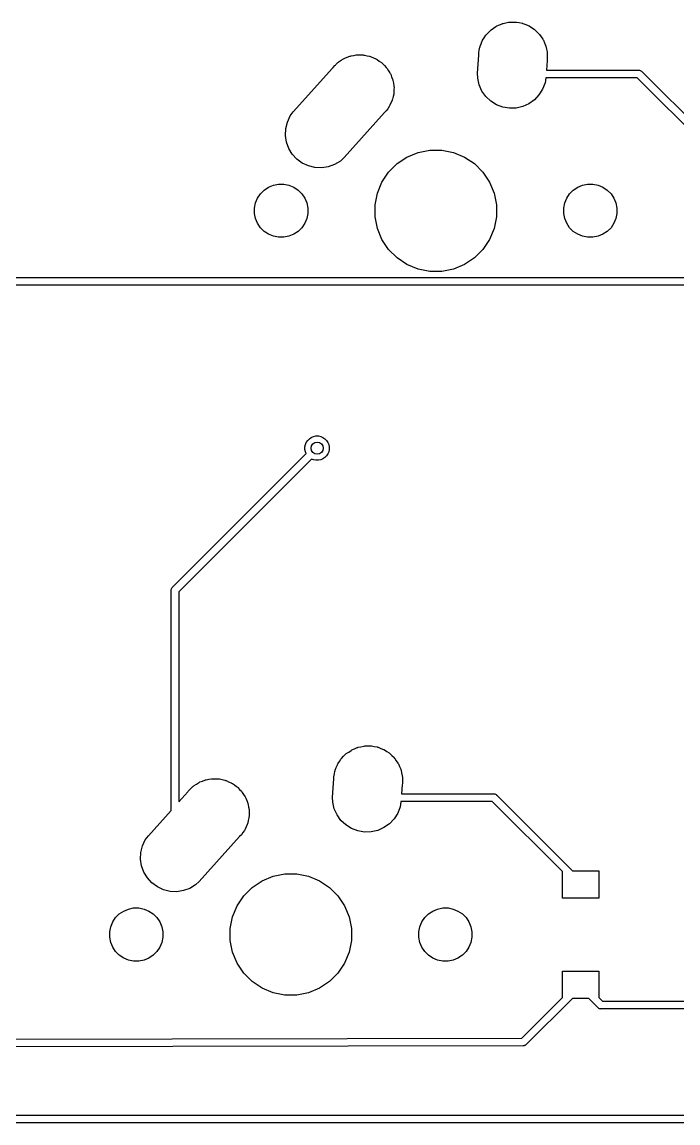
# Model space of a CAD drawing. Extents: x -26.1 to -7.5, y -7.6 to -2.3.
# Drawn here: x -20.003 to -19.154, y -3.714 to -2.288 of the extents above; entities that cross this region are included whole.
import ezdxf

# ---------------------------------------------------------------- set-up
doc = ezdxf.new("R2010")
doc.units = 0
doc.header["$MEASUREMENT"] = 0
doc.layers.add('BLACK', color=7, linetype='CONTINUOUS')

msp = doc.modelspace()

# ---------------------------------------------------------------- linework, layer by layer
at = {"layer": 'BLACK', "linetype": 'CONTINUOUS'}
for p, q in [((-19.3926, -2.29603), (-19.3896, -2.29388)), ((-19.3896, -2.29388), (-19.389, -2.29361)), ((-19.389, -2.29361), (-19.3885, -2.29325)), ((-19.3885, -2.29325), (-19.385, -2.29183)), ((-19.385, -2.29183), (-19.3817, -2.29031)), ((-19.3817, -2.29031), (-19.381, -2.29016)), ((-19.381, -2.29016), (-19.3804, -2.28991)), ((-19.3804, -2.28991), (-19.3768, -2.28919)), ((-19.3768, -2.28919), (-19.3732, -2.28836)), ((-19.3732, -2.28836), (-19.3725, -2.28834)), ((-19.3725, -2.28834), (-19.3719, -2.28821)), ((-19.3719, -2.28821), (-19.3681, -2.28821)), ((-19.3681, -2.28821), (-19.3644, -2.2881)), ((-19.3644, -2.2881), (-19.3638, -2.28821)), ((-19.3638, -2.28821), (-19.3631, -2.28821)), ((-19.3631, -2.28821), (-19.3595, -2.28893)), ((-19.3595, -2.28893), (-19.3558, -2.28955)), ((-19.3558, -2.28955), (-19.3552, -2.28978)), ((-19.3552, -2.28978), (-19.3546, -2.28991)), ((-19.3546, -2.28991), (-19.3511, -2.29133)), ((-19.3511, -2.29133), (-19.3477, -2.29265)), ((-19.3477, -2.29265), (-19.3471, -2.293)), ((-19.3471, -2.293), (-19.3465, -2.29325)), ((-19.3465, -2.29325), (-19.3434, -2.29531)), ((-19.3434, -2.29531), (-19.3403, -2.29728)), ((-19.4068, -2.31152), (-19.4047, -2.30843)), ((-19.4047, -2.30843), (-19.4027, -2.30529)), ((-19.4027, -2.30529), (-19.4023, -2.30481)), ((-19.4023, -2.30481), (-19.4019, -2.30427)), ((-19.4019, -2.30427), (-19.3993, -2.30164)), ((-19.3993, -2.30164), (-19.3967, -2.29894)), ((-19.3967, -2.29894), (-19.3962, -2.29856)), ((-19.3962, -2.29856), (-19.3957, -2.2981)), ((-19.3957, -2.2981), (-19.3926, -2.29603)), ((-19.3403, -2.29728), (-19.3398, -2.29773)), ((-19.3398, -2.29773), (-19.3393, -2.2981)), ((-19.3393, -2.2981), (-19.3366, -2.30072)), ((-19.3366, -2.30072), (-19.3339, -2.30327)), ((-19.3339, -2.30327), (-19.3336, -2.3038)), ((-19.3336, -2.3038), (-19.3331, -2.30427)), ((-19.3331, -2.30427), (-19.331, -2.30735)), ((-19.331, -2.30735), (-19.3289, -2.31038)), ((-19.4111, -2.32449), (-19.4104, -2.32083)), ((-19.4104, -2.32083), (-19.4102, -2.32022)), ((-19.4102, -2.32022), (-19.4101, -2.31958)), ((-19.4101, -2.31958), (-19.4087, -2.31615)), ((-19.4087, -2.31615), (-19.4073, -2.31268)), ((-19.4073, -2.31268), (-19.407, -2.31213)), ((-19.407, -2.31213), (-19.4068, -2.31152)), ((-19.3289, -2.31038), (-19.3286, -2.31098)), ((-19.3286, -2.31098), (-19.3282, -2.31152)), ((-19.3282, -2.31152), (-19.3268, -2.31495)), ((-19.3268, -2.31495), (-19.3253, -2.31834)), ((-19.3253, -2.31834), (-19.3252, -2.31898)), ((-19.3252, -2.31898), (-19.3249, -2.31958)), ((-19.3249, -2.31958), (-19.3242, -2.32322)), ((-19.3242, -2.32322), (-19.3234, -2.32684)), ((-19.5926, -2.33941), (-19.5897, -2.33765)), ((-19.5897, -2.33765), (-19.5869, -2.33577)), ((-19.5869, -2.33577), (-19.586, -2.33539)), ((-19.586, -2.33539), (-19.5852, -2.33488)), ((-19.5852, -2.33488), (-19.582, -2.33373)), ((-19.582, -2.33373), (-19.5788, -2.33243)), ((-19.5788, -2.33243), (-19.5779, -2.33224)), ((-19.5779, -2.33224), (-19.577, -2.3319)), ((-19.577, -2.3319), (-19.5736, -2.33139)), ((-19.5736, -2.33139), (-19.5703, -2.33073)), ((-19.5703, -2.33073), (-19.5693, -2.33073)), ((-19.5693, -2.33073), (-19.5683, -2.33058)), ((-19.5683, -2.33058), (-19.5649, -2.33073)), ((-19.5649, -2.33073), (-19.5616, -2.33073)), ((-19.5616, -2.33073), (-19.5606, -2.33092)), ((-19.5606, -2.33092), (-19.5596, -2.33096)), ((-19.5596, -2.33096), (-19.5563, -2.33177)), ((-19.5563, -2.33177), (-19.553, -2.33243)), ((-19.553, -2.33243), (-19.5521, -2.33281)), ((-19.5521, -2.33281), (-19.5511, -2.33304)), ((-19.5511, -2.33304), (-19.5481, -2.33447)), ((-19.5481, -2.33447), (-19.5449, -2.33577)), ((-19.5449, -2.33577), (-19.5441, -2.33632)), ((-19.5441, -2.33632), (-19.5432, -2.33673)), ((-19.5432, -2.33673), (-19.5405, -2.33874)), ((-19.4134, -2.35446), (-19.4118, -2.33098)), ((-19.4118, -2.32814), (-19.4111, -2.32449)), ((-19.4118, -2.33098), (-19.4118, -2.32814)), ((-19.3235, -2.33837), (-19.3243, -2.35033)), ((-19.3232, -2.33686), (-19.3235, -2.33837)), ((-19.3234, -2.32684), (-19.3233, -2.3275)), ((-19.3233, -2.3275), (-19.3232, -2.32814)), ((-19.3232, -2.32814), (-19.3232, -2.33185)), ((-19.3232, -2.33185), (-19.3232, -2.33338)), ((-19.3232, -2.33338), (-19.3232, -2.33403)), ((-19.3232, -2.33403), (-19.3232, -2.33686)), ((-19.6519, -2.40454), (-19.601, -2.34779)), ((-19.601, -2.34779), (-19.6003, -2.34679)), ((-19.6003, -2.34679), (-19.5981, -2.34455)), ((-19.5981, -2.34455), (-19.5974, -2.34382)), ((-19.5974, -2.34382), (-19.5966, -2.34301)), ((-19.5966, -2.34301), (-19.5942, -2.34062)), ((-19.5942, -2.34062), (-19.5933, -2.34007)), ((-19.5933, -2.34007), (-19.5926, -2.33941)), ((-19.5405, -2.33874), (-19.5377, -2.34062)), ((-19.5377, -2.34062), (-19.537, -2.34131)), ((-19.537, -2.34131), (-19.5362, -2.34189)), ((-19.5362, -2.34189), (-19.5339, -2.34439)), ((-19.5339, -2.34439), (-19.5315, -2.34679)), ((-19.5315, -2.34679), (-19.531, -2.3476)), ((-19.531, -2.3476), (-19.5303, -2.34833)), ((-19.5303, -2.34833), (-19.5286, -2.35123)), ((-19.5286, -2.35123), (-19.5267, -2.35404)), ((-19.3243, -2.35033), (-19.205, -2.35033)), ((-19.205, -2.35033), (-19.2047, -2.35031)), ((-19.2047, -2.35031), (-19.2045, -2.35033)), ((-19.2045, -2.35033), (-19.2037, -2.35041)), ((-19.2037, -2.35041), (-19.2028, -2.35069)), ((-19.2028, -2.35069), (-19.2019, -2.35116)), ((-19.2019, -2.35116), (-19.2012, -2.35178)), ((-19.2012, -2.35178), (-19.201, -2.35197)), ((-19.201, -2.35197), (-19.1031, -2.44982)), ((-19.5267, -2.35404), (-19.5263, -2.35495)), ((-19.5263, -2.35495), (-19.5258, -2.35579)), ((-19.5258, -2.35579), (-19.5246, -2.35897)), ((-19.5246, -2.35897), (-19.5233, -2.3621)), ((-19.5233, -2.3621), (-19.5231, -2.36306)), ((-19.5231, -2.36306), (-19.5228, -2.36399)), ((-19.5228, -2.36399), (-19.5223, -2.36734)), ((-19.4132, -2.36099), (-19.4134, -2.35446)), ((-19.4113, -2.3695), (-19.4132, -2.36099)), ((-19.325, -2.36055), (-19.3261, -2.367)), ((-19.2068, -2.36033), (-19.325, -2.36033)), ((-19.325, -2.36033), (-19.325, -2.36055)), ((-19.1161, -2.45099), (-19.2068, -2.36033)), ((-19.5223, -2.36734), (-19.5216, -2.37066)), ((-19.5218, -2.38035), (-19.5219, -2.38133)), ((-19.5216, -2.37938), (-19.5218, -2.38035)), ((-19.5216, -2.37066), (-19.5216, -2.37164)), ((-19.5216, -2.37164), (-19.5215, -2.37261)), ((-19.5215, -2.37261), (-19.5216, -2.376)), ((-19.5216, -2.376), (-19.5216, -2.37938)), ((-19.4077, -2.37746), (-19.4113, -2.3695)), ((-19.4026, -2.38457), (-19.4077, -2.37746)), ((-19.3292, -2.37515), (-19.3339, -2.38255)), ((-19.3261, -2.367), (-19.3292, -2.37515)), ((-19.5254, -2.39287), (-19.5267, -2.396)), ((-19.5239, -2.3898), (-19.5254, -2.39287)), ((-19.5237, -2.38885), (-19.5239, -2.3898)), ((-19.5233, -2.38794), (-19.5237, -2.38885)), ((-19.5227, -2.38462), (-19.5233, -2.38794)), ((-19.5219, -2.38133), (-19.5227, -2.38462)), ((-19.3963, -2.39055), (-19.4026, -2.38457)), ((-19.3889, -2.39518), (-19.3963, -2.39055)), ((-19.3807, -2.39828), (-19.3889, -2.39518)), ((-19.347, -2.39395), (-19.3549, -2.39753)), ((-19.3398, -2.3889), (-19.347, -2.39395)), ((-19.3339, -2.38255), (-19.3398, -2.3889)), ((-19.6558, -2.40981), (-19.6519, -2.40454)), ((-19.5338, -2.40549), (-19.586, -2.4637)), ((-19.5315, -2.40325), (-19.5338, -2.40549)), ((-19.5296, -2.40044), (-19.5315, -2.40325)), ((-19.5276, -2.39771), (-19.5296, -2.40044)), ((-19.5272, -2.39682), (-19.5276, -2.39771)), ((-19.5267, -2.396), (-19.5272, -2.39682)), ((-19.3721, -2.39973), (-19.3807, -2.39828)), ((-19.3634, -2.39948), (-19.3721, -2.39973)), ((-19.3549, -2.39753), (-19.3634, -2.39948)), ((-19.6616, -2.42619), (-19.6595, -2.41772)), ((-19.6595, -2.41772), (-19.6558, -2.40981)), ((-19.6619, -2.43491), (-19.6616, -2.42619)), ((-19.6606, -2.44353), (-19.6619, -2.43491)), ((-19.6576, -2.45173), (-19.6606, -2.44353)), ((-19.6531, -2.45919), (-19.6576, -2.45173)), ((-19.6472, -2.46563), (-19.6531, -2.45919)), ((-19.6402, -2.47079), (-19.6472, -2.46563)), ((-19.586, -2.4637), (-19.5908, -2.46811)), ((-19.5175, -2.47153), (-19.5047, -2.46293)), ((-19.5047, -2.46293), (-19.4904, -2.45702)), ((-19.4904, -2.45702), (-19.4752, -2.454)), ((-19.4752, -2.454), (-19.4598, -2.454)), ((-19.4598, -2.454), (-19.4446, -2.45702)), ((-19.4446, -2.45702), (-19.4303, -2.46293)), ((-19.4303, -2.46293), (-19.4175, -2.47153)), ((-19.6323, -2.47448), (-19.6402, -2.47079)), ((-19.6238, -2.47656), (-19.6323, -2.47448)), ((-19.6151, -2.47694), (-19.6238, -2.47656)), ((-19.6065, -2.47562), (-19.6151, -2.47694)), ((-19.5983, -2.47264), (-19.6065, -2.47562)), ((-19.5908, -2.46811), (-19.5983, -2.47264)), ((-19.5285, -2.48246), (-19.5175, -2.47153)), ((-19.4175, -2.47153), (-19.4065, -2.48246)), ((-19.543, -2.5096), (-19.5371, -2.49532)), ((-19.5371, -2.49532), (-19.5285, -2.48246)), ((-19.4065, -2.48246), (-19.3979, -2.49532)), ((-19.3979, -2.49532), (-19.392, -2.5096)), ((-19.6943, -2.51054), (-19.6895, -2.50574)), ((-19.6895, -2.50574), (-19.6838, -2.50197)), ((-19.6838, -2.50197), (-19.6775, -2.49938)), ((-19.6775, -2.49938), (-19.6709, -2.49805)), ((-19.6709, -2.49805), (-19.6641, -2.49805)), ((-19.6641, -2.49805), (-19.6575, -2.49938)), ((-19.6575, -2.49938), (-19.6512, -2.50197)), ((-19.6512, -2.50197), (-19.6455, -2.50574)), ((-19.6455, -2.50574), (-19.6407, -2.51054)), ((-19.2943, -2.51054), (-19.2895, -2.50574)), ((-19.2895, -2.50574), (-19.2838, -2.50197)), ((-19.2838, -2.50197), (-19.2775, -2.49938)), ((-19.2775, -2.49938), (-19.2709, -2.49805)), ((-19.2709, -2.49805), (-19.2641, -2.49805)), ((-19.2641, -2.49805), (-19.2575, -2.49938)), ((-19.2575, -2.49938), (-19.2512, -2.50197)), ((-19.2512, -2.50197), (-19.2455, -2.50574)), ((-19.2455, -2.50574), (-19.2407, -2.51054)), ((-19.7019, -2.52911), (-19.7006, -2.52245)), ((-19.7006, -2.52245), (-19.698, -2.51618)), ((-19.698, -2.51618), (-19.6943, -2.51054)), ((-19.6407, -2.51054), (-19.637, -2.51618)), ((-19.637, -2.51618), (-19.6344, -2.52245)), ((-19.6344, -2.52245), (-19.6331, -2.52911)), ((-19.546, -2.52477), (-19.543, -2.5096)), ((-19.392, -2.5096), (-19.389, -2.52477)), ((-19.3019, -2.52911), (-19.3006, -2.52245)), ((-19.3006, -2.52245), (-19.298, -2.51618)), ((-19.298, -2.51618), (-19.2943, -2.51054)), ((-19.2407, -2.51054), (-19.237, -2.51618)), ((-19.237, -2.51618), (-19.2344, -2.52245)), ((-19.2344, -2.52245), (-19.2331, -2.52911)), ((-19.7019, -2.53589), (-19.7019, -2.52911)), ((-19.7006, -2.54255), (-19.7019, -2.53589)), ((-19.6331, -2.53589), (-19.6344, -2.54255)), ((-19.6331, -2.52911), (-19.6331, -2.53589)), ((-19.546, -2.54023), (-19.546, -2.52477)), ((-19.389, -2.52477), (-19.389, -2.54023)), ((-19.3019, -2.53589), (-19.3019, -2.52911)), ((-19.3006, -2.54255), (-19.3019, -2.53589)), ((-19.2331, -2.53589), (-19.2344, -2.54255)), ((-19.2331, -2.52911), (-19.2331, -2.53589)), ((-19.698, -2.54882), (-19.7006, -2.54255)), ((-19.6943, -2.55446), (-19.698, -2.54882)), ((-19.637, -2.54882), (-19.6407, -2.55446)), ((-19.6344, -2.54255), (-19.637, -2.54882)), ((-19.543, -2.5554), (-19.546, -2.54023)), ((-19.389, -2.54023), (-19.392, -2.5554)), ((-19.298, -2.54882), (-19.3006, -2.54255)), ((-19.2943, -2.55446), (-19.298, -2.54882)), ((-19.237, -2.54882), (-19.2407, -2.55446)), ((-19.2344, -2.54255), (-19.237, -2.54882)), ((-19.6895, -2.55926), (-19.6943, -2.55446)), ((-19.6838, -2.56303), (-19.6895, -2.55926)), ((-19.6775, -2.56562), (-19.6838, -2.56303)), ((-19.6709, -2.56695), (-19.6775, -2.56562)), ((-19.6575, -2.56562), (-19.6641, -2.56695)), ((-19.6512, -2.56303), (-19.6575, -2.56562)), ((-19.6455, -2.55926), (-19.6512, -2.56303)), ((-19.6407, -2.55446), (-19.6455, -2.55926)), ((-19.5371, -2.56968), (-19.543, -2.5554)), ((-19.392, -2.5554), (-19.3979, -2.56968)), ((-19.2895, -2.55926), (-19.2943, -2.55446)), ((-19.2838, -2.56303), (-19.2895, -2.55926)), ((-19.2775, -2.56562), (-19.2838, -2.56303)), ((-19.2709, -2.56695), (-19.2775, -2.56562)), ((-19.2575, -2.56562), (-19.2641, -2.56695)), ((-19.2512, -2.56303), (-19.2575, -2.56562)), ((-19.2455, -2.55926), (-19.2512, -2.56303)), ((-19.2407, -2.55446), (-19.2455, -2.55926)), ((-19.6641, -2.56695), (-19.6709, -2.56695)), ((-19.5285, -2.58254), (-19.5371, -2.56968)), ((-19.3979, -2.56968), (-19.4065, -2.58254)), ((-19.2641, -2.56695), (-19.2709, -2.56695)), ((-19.5175, -2.59347), (-19.5285, -2.58254)), ((-19.5047, -2.60207), (-19.5175, -2.59347)), ((-19.4175, -2.59347), (-19.4303, -2.60207)), ((-19.4065, -2.58254), (-19.4175, -2.59347)), ((-19.4904, -2.60798), (-19.5047, -2.60207)), ((-19.4752, -2.611), (-19.4904, -2.60798)), ((-19.4446, -2.60798), (-19.4598, -2.611)), ((-19.4303, -2.60207), (-19.4446, -2.60798)), ((-20.189, -2.61887), (-19.121, -2.61887)), ((-19.4598, -2.611), (-19.4752, -2.611)), ((-19.1192, -2.62887), (-20.1908, -2.62887)), ((-19.6367, -2.83845), (-19.6361, -2.83541)), ((-19.6361, -2.83541), (-19.635, -2.83254)), ((-19.635, -2.83254), (-19.6332, -2.82996)), ((-19.6332, -2.82996), (-19.631, -2.82777)), ((-19.631, -2.82777), (-19.6285, -2.82604)), ((-19.6285, -2.82604), (-19.6256, -2.82486)), ((-19.6256, -2.82486), (-19.6226, -2.82425)), ((-19.6226, -2.82425), (-19.6194, -2.82425)), ((-19.6194, -2.82425), (-19.6164, -2.82486)), ((-19.6164, -2.82486), (-19.6135, -2.82604)), ((-19.6135, -2.82604), (-19.611, -2.82777)), ((-19.611, -2.82777), (-19.6088, -2.82996)), ((-19.6088, -2.82996), (-19.607, -2.83254)), ((-19.607, -2.83254), (-19.6059, -2.83541)), ((-19.6059, -2.83541), (-19.6053, -2.83845)), ((-19.8084, -3.02029), (-19.6351, -2.84705)), ((-19.6367, -2.84155), (-19.6367, -2.83845)), ((-19.6361, -2.84459), (-19.6367, -2.84155)), ((-19.6351, -2.84705), (-19.6361, -2.84459)), ((-19.6088, -2.85004), (-19.611, -2.85223)), ((-19.607, -2.84746), (-19.6088, -2.85004)), ((-19.6059, -2.84459), (-19.607, -2.84746)), ((-19.6053, -2.84155), (-19.6059, -2.84459)), ((-19.6053, -2.83845), (-19.6053, -2.84155)), ((-19.6281, -2.85412), (-19.8, -3.02607)), ((-19.6256, -2.85514), (-19.6281, -2.85412)), ((-19.6226, -2.85575), (-19.6256, -2.85514)), ((-19.6194, -2.85575), (-19.6226, -2.85575)), ((-19.6164, -2.85514), (-19.6194, -2.85575)), ((-19.6135, -2.85396), (-19.6164, -2.85514)), ((-19.611, -2.85223), (-19.6135, -2.85396)), ((-19.8099, -3.02302), (-19.8096, -3.02208)), ((-19.8096, -3.02208), (-19.8092, -3.02121)), ((-19.8096, -3.02208), (-19.8096, -3.02208)), ((-19.8092, -3.02121), (-19.8086, -3.02045)), ((-19.8086, -3.02045), (-19.8084, -3.02029)), ((-19.81, -3.024), (-19.8099, -3.02302)), ((-19.81, -3.02425), (-19.81, -3.024)), ((-19.81, -3.30925), (-19.81, -3.02425)), ((-19.8, -3.02607), (-19.8, -3.29811)), ((-19.5868, -3.23914), (-19.5842, -3.23644)), ((-19.5842, -3.23644), (-19.5837, -3.23606)), ((-19.5837, -3.23606), (-19.5832, -3.2356)), ((-19.5832, -3.2356), (-19.5801, -3.23353)), ((-19.5801, -3.23353), (-19.5771, -3.23138)), ((-19.5771, -3.23138), (-19.5765, -3.23111)), ((-19.5765, -3.23111), (-19.576, -3.23075)), ((-19.576, -3.23075), (-19.5725, -3.22933)), ((-19.5725, -3.22933), (-19.5692, -3.22781)), ((-19.5692, -3.22781), (-19.5685, -3.22766)), ((-19.5685, -3.22766), (-19.5679, -3.22741)), ((-19.5679, -3.22741), (-19.5643, -3.22669)), ((-19.5643, -3.22669), (-19.5607, -3.22586)), ((-19.5607, -3.22586), (-19.56, -3.22584)), ((-19.56, -3.22584), (-19.5594, -3.22571)), ((-19.5594, -3.22571), (-19.5556, -3.22571)), ((-19.5556, -3.22571), (-19.5519, -3.2256)), ((-19.5519, -3.2256), (-19.5513, -3.22571)), ((-19.5513, -3.22571), (-19.5506, -3.22571)), ((-19.5506, -3.22571), (-19.547, -3.22643)), ((-19.547, -3.22643), (-19.5433, -3.22705)), ((-19.5433, -3.22705), (-19.5427, -3.22728)), ((-19.5427, -3.22728), (-19.5421, -3.22741)), ((-19.5421, -3.22741), (-19.5386, -3.22883)), ((-19.5386, -3.22883), (-19.5352, -3.23015)), ((-19.5352, -3.23015), (-19.5346, -3.2305)), ((-19.5346, -3.2305), (-19.534, -3.23075)), ((-19.534, -3.23075), (-19.5309, -3.23281)), ((-19.5309, -3.23281), (-19.5278, -3.23478)), ((-19.5278, -3.23478), (-19.5273, -3.23523)), ((-19.5273, -3.23523), (-19.5268, -3.2356)), ((-19.5268, -3.2356), (-19.5241, -3.23822)), ((-19.5962, -3.25365), (-19.5948, -3.25018)), ((-19.5948, -3.25018), (-19.5945, -3.24963)), ((-19.5945, -3.24963), (-19.5943, -3.24902)), ((-19.5943, -3.24902), (-19.5922, -3.24593)), ((-19.5922, -3.24593), (-19.5902, -3.24279)), ((-19.5902, -3.24279), (-19.5898, -3.24231)), ((-19.5898, -3.24231), (-19.5894, -3.24177)), ((-19.5894, -3.24177), (-19.5868, -3.23914)), ((-19.5241, -3.23822), (-19.5214, -3.24077)), ((-19.5214, -3.24077), (-19.5211, -3.2413)), ((-19.5211, -3.2413), (-19.5206, -3.24177)), ((-19.5206, -3.24177), (-19.5185, -3.24485)), ((-19.5185, -3.24485), (-19.5164, -3.24788)), ((-19.5164, -3.24788), (-19.5161, -3.24848)), ((-19.5161, -3.24848), (-19.5157, -3.24902)), ((-19.5157, -3.24902), (-19.5143, -3.25245)), ((-19.5993, -3.26564), (-19.5986, -3.26199)), ((-19.5986, -3.26199), (-19.5979, -3.25833)), ((-19.5979, -3.25833), (-19.5977, -3.25772)), ((-19.5977, -3.25772), (-19.5976, -3.25708)), ((-19.5976, -3.25708), (-19.5962, -3.25365)), ((-19.5143, -3.25245), (-19.5128, -3.25584)), ((-19.5128, -3.25584), (-19.5127, -3.25648)), ((-19.5127, -3.25648), (-19.5124, -3.25708)), ((-19.5124, -3.25708), (-19.5117, -3.26072)), ((-19.5117, -3.26072), (-19.5109, -3.26434)), ((-19.5109, -3.26434), (-19.5108, -3.265)), ((-19.5108, -3.265), (-19.5107, -3.26564)), ((-19.7841, -3.28051), (-19.7817, -3.27812)), ((-19.7817, -3.27812), (-19.7808, -3.27757)), ((-19.7808, -3.27757), (-19.7801, -3.27691)), ((-19.7801, -3.27691), (-19.7772, -3.27515)), ((-19.7772, -3.27515), (-19.7744, -3.27327)), ((-19.7744, -3.27327), (-19.7735, -3.27289)), ((-19.7735, -3.27289), (-19.7727, -3.27238)), ((-19.7727, -3.27238), (-19.7695, -3.27123)), ((-19.7695, -3.27123), (-19.7663, -3.26993)), ((-19.7663, -3.26993), (-19.7654, -3.26974)), ((-19.7654, -3.26974), (-19.7645, -3.2694)), ((-19.7645, -3.2694), (-19.7611, -3.26889)), ((-19.7611, -3.26889), (-19.7578, -3.26823)), ((-19.7578, -3.26823), (-19.7568, -3.26823)), ((-19.7568, -3.26823), (-19.7558, -3.26808)), ((-19.7558, -3.26808), (-19.7524, -3.26823)), ((-19.7524, -3.26823), (-19.7491, -3.26823)), ((-19.7491, -3.26823), (-19.7481, -3.26842)), ((-19.7481, -3.26842), (-19.7471, -3.26846)), ((-19.7471, -3.26846), (-19.7438, -3.26927)), ((-19.7438, -3.26927), (-19.7405, -3.26993)), ((-19.7405, -3.26993), (-19.7396, -3.27031)), ((-19.7396, -3.27031), (-19.7386, -3.27054)), ((-19.7386, -3.27054), (-19.7356, -3.27197)), ((-19.7356, -3.27197), (-19.7324, -3.27327)), ((-19.7324, -3.27327), (-19.7316, -3.27382)), ((-19.7316, -3.27382), (-19.7307, -3.27423)), ((-19.7307, -3.27423), (-19.728, -3.27624)), ((-19.728, -3.27624), (-19.7252, -3.27812)), ((-19.7252, -3.27812), (-19.7245, -3.27881)), ((-19.7245, -3.27881), (-19.7237, -3.27939)), ((-19.7237, -3.27939), (-19.7214, -3.28189)), ((-19.6009, -3.29196), (-19.5993, -3.26848)), ((-19.5993, -3.26848), (-19.5993, -3.26564)), ((-19.511, -3.27587), (-19.5118, -3.28783)), ((-19.5107, -3.27436), (-19.511, -3.27587)), ((-19.5107, -3.26564), (-19.5107, -3.26935)), ((-19.5107, -3.26935), (-19.5107, -3.27088)), ((-19.5107, -3.27088), (-19.5107, -3.27153)), ((-19.5107, -3.27153), (-19.5107, -3.27436)), ((-19.8, -3.29811), (-19.7885, -3.28529)), ((-19.7885, -3.28529), (-19.7878, -3.28429)), ((-19.7878, -3.28429), (-19.7856, -3.28205)), ((-19.7856, -3.28205), (-19.7849, -3.28132)), ((-19.7849, -3.28132), (-19.7841, -3.28051)), ((-19.7214, -3.28189), (-19.719, -3.28429)), ((-19.719, -3.28429), (-19.7185, -3.2851)), ((-19.7185, -3.2851), (-19.7178, -3.28583)), ((-19.7178, -3.28583), (-19.7161, -3.28873)), ((-19.7161, -3.28873), (-19.7142, -3.29154)), ((-19.7142, -3.29154), (-19.7138, -3.29245)), ((-19.7138, -3.29245), (-19.7133, -3.29329)), ((-19.7133, -3.29329), (-19.7121, -3.29647)), ((-19.6007, -3.29849), (-19.6009, -3.29196)), ((-19.5118, -3.28783), (-19.3925, -3.28783)), ((-19.3925, -3.28783), (-19.3922, -3.28781)), ((-19.3922, -3.28781), (-19.392, -3.28783)), ((-19.392, -3.28783), (-19.3912, -3.28791)), ((-19.3912, -3.28791), (-19.3903, -3.28819)), ((-19.3903, -3.28819), (-19.3894, -3.28866)), ((-19.3894, -3.28866), (-19.3887, -3.28928)), ((-19.3887, -3.28928), (-19.3885, -3.28947)), ((-19.3885, -3.28947), (-19.2906, -3.38732)), ((-19.7121, -3.29647), (-19.7108, -3.2996)), ((-19.7108, -3.2996), (-19.7106, -3.30056)), ((-19.7106, -3.30056), (-19.7103, -3.30149)), ((-19.7103, -3.30149), (-19.7098, -3.30484)), ((-19.7098, -3.30484), (-19.7091, -3.30816)), ((-19.5988, -3.307), (-19.6007, -3.29849)), ((-19.5952, -3.31496), (-19.5988, -3.307)), ((-19.5136, -3.3045), (-19.5167, -3.31265)), ((-19.5125, -3.29805), (-19.5136, -3.3045)), ((-19.3943, -3.29783), (-19.5125, -3.29783)), ((-19.5125, -3.29783), (-19.5125, -3.29805)), ((-19.3036, -3.38849), (-19.3943, -3.29783)), ((-19.8394, -3.34204), (-19.81, -3.30925)), ((-19.7102, -3.32212), (-19.7108, -3.32544)), ((-19.7094, -3.31883), (-19.7102, -3.32212)), ((-19.7093, -3.31785), (-19.7094, -3.31883)), ((-19.7091, -3.31688), (-19.7093, -3.31785)), ((-19.7091, -3.30816), (-19.7091, -3.30914)), ((-19.7091, -3.30914), (-19.709, -3.31011)), ((-19.709, -3.31011), (-19.7091, -3.3135)), ((-19.7091, -3.3135), (-19.7091, -3.31688)), ((-19.5901, -3.32207), (-19.5952, -3.31496)), ((-19.5838, -3.32805), (-19.5901, -3.32207)), ((-19.5214, -3.32005), (-19.5273, -3.3264)), ((-19.5167, -3.31265), (-19.5214, -3.32005)), ((-19.7151, -3.33521), (-19.7171, -3.33794)), ((-19.7147, -3.33432), (-19.7151, -3.33521)), ((-19.7142, -3.3335), (-19.7147, -3.33432)), ((-19.7129, -3.33037), (-19.7142, -3.3335)), ((-19.7114, -3.3273), (-19.7129, -3.33037)), ((-19.7112, -3.32635), (-19.7114, -3.3273)), ((-19.7108, -3.32544), (-19.7112, -3.32635)), ((-19.5764, -3.33268), (-19.5838, -3.32805)), ((-19.5682, -3.33578), (-19.5764, -3.33268)), ((-19.5596, -3.33723), (-19.5682, -3.33578)), ((-19.5424, -3.33503), (-19.5509, -3.33698)), ((-19.5345, -3.33145), (-19.5424, -3.33503)), ((-19.5273, -3.3264), (-19.5345, -3.33145)), ((-19.847, -3.35522), (-19.8433, -3.34731)), ((-19.8433, -3.34731), (-19.8394, -3.34204)), ((-19.7213, -3.34299), (-19.7735, -3.4012)), ((-19.719, -3.34075), (-19.7213, -3.34299)), ((-19.7171, -3.33794), (-19.719, -3.34075)), ((-19.5509, -3.33698), (-19.5596, -3.33723)), ((-19.8494, -3.37241), (-19.8491, -3.36369)), ((-19.8491, -3.36369), (-19.847, -3.35522)), ((-19.8481, -3.38103), (-19.8494, -3.37241)), ((-19.8451, -3.38923), (-19.8481, -3.38103)), ((-19.8406, -3.39669), (-19.8451, -3.38923)), ((-19.6779, -3.39452), (-19.6627, -3.3915)), ((-19.6627, -3.3915), (-19.6473, -3.3915)), ((-19.6473, -3.3915), (-19.6321, -3.39452)), ((-19.3036, -3.42276), (-19.3036, -3.38849)), ((-19.2906, -3.38732), (-19.2564, -3.38732)), ((-19.2564, -3.38732), (-19.2564, -3.42276)), ((-19.8347, -3.40313), (-19.8406, -3.39669)), ((-19.8277, -3.40829), (-19.8347, -3.40313)), ((-19.7783, -3.40561), (-19.7858, -3.41014)), ((-19.7735, -3.4012), (-19.7783, -3.40561)), ((-19.705, -3.40903), (-19.6922, -3.40043)), ((-19.6922, -3.40043), (-19.6779, -3.39452)), ((-19.6321, -3.39452), (-19.6178, -3.40043)), ((-19.6178, -3.40043), (-19.605, -3.40903)), ((-19.8198, -3.41198), (-19.8277, -3.40829)), ((-19.8113, -3.41406), (-19.8198, -3.41198)), ((-19.8026, -3.41444), (-19.8113, -3.41406)), ((-19.794, -3.41312), (-19.8026, -3.41444)), ((-19.7858, -3.41014), (-19.794, -3.41312)), ((-19.7246, -3.43282), (-19.716, -3.41996)), ((-19.716, -3.41996), (-19.705, -3.40903)), ((-19.605, -3.40903), (-19.594, -3.41996)), ((-19.594, -3.41996), (-19.5854, -3.43282)), ((-19.865, -3.43688), (-19.8584, -3.43555)), ((-19.8584, -3.43555), (-19.8516, -3.43555)), ((-19.8516, -3.43555), (-19.845, -3.43688)), ((-19.7305, -3.4471), (-19.7246, -3.43282)), ((-19.5854, -3.43282), (-19.5795, -3.4471)), ((-19.465, -3.43688), (-19.4584, -3.43555)), ((-19.4584, -3.43555), (-19.4516, -3.43555)), ((-19.4516, -3.43555), (-19.445, -3.43688)), ((-19.2564, -3.42276), (-19.3036, -3.42276)), ((-19.8855, -3.45368), (-19.8818, -3.44804)), ((-19.8818, -3.44804), (-19.877, -3.44324)), ((-19.877, -3.44324), (-19.8713, -3.43947)), ((-19.8713, -3.43947), (-19.865, -3.43688)), ((-19.845, -3.43688), (-19.8387, -3.43947)), ((-19.8387, -3.43947), (-19.833, -3.44324)), ((-19.833, -3.44324), (-19.8282, -3.44804)), ((-19.8282, -3.44804), (-19.8245, -3.45368)), ((-19.7335, -3.46227), (-19.7305, -3.4471)), ((-19.5795, -3.4471), (-19.5765, -3.46227)), ((-19.4855, -3.45368), (-19.4818, -3.44804)), ((-19.4818, -3.44804), (-19.477, -3.44324)), ((-19.477, -3.44324), (-19.4713, -3.43947)), ((-19.4713, -3.43947), (-19.465, -3.43688)), ((-19.445, -3.43688), (-19.4387, -3.43947)), ((-19.4387, -3.43947), (-19.433, -3.44324)), ((-19.433, -3.44324), (-19.4282, -3.44804)), ((-19.4282, -3.44804), (-19.4245, -3.45368)), ((-19.8894, -3.46661), (-19.8881, -3.45995)), ((-19.8881, -3.45995), (-19.8855, -3.45368)), ((-19.8245, -3.45368), (-19.8219, -3.45995)), ((-19.8219, -3.45995), (-19.8206, -3.46661)), ((-19.7335, -3.47773), (-19.7335, -3.46227)), ((-19.5765, -3.46227), (-19.5765, -3.47773)), ((-19.4894, -3.46661), (-19.4881, -3.45995)), ((-19.4881, -3.45995), (-19.4855, -3.45368)), ((-19.4245, -3.45368), (-19.4219, -3.45995)), ((-19.4219, -3.45995), (-19.4206, -3.46661)), ((-19.8894, -3.47339), (-19.8894, -3.46661)), ((-19.8881, -3.48005), (-19.8894, -3.47339)), ((-19.8206, -3.47339), (-19.8219, -3.48005)), ((-19.8206, -3.46661), (-19.8206, -3.47339)), ((-19.7305, -3.4929), (-19.7335, -3.47773)), ((-19.5765, -3.47773), (-19.5795, -3.4929)), ((-19.4894, -3.47339), (-19.4894, -3.46661)), ((-19.4881, -3.48005), (-19.4894, -3.47339)), ((-19.4206, -3.47339), (-19.4219, -3.48005)), ((-19.4206, -3.46661), (-19.4206, -3.47339)), ((-19.8855, -3.48632), (-19.8881, -3.48005)), ((-19.8818, -3.49196), (-19.8855, -3.48632)), ((-19.877, -3.49676), (-19.8818, -3.49196)), ((-19.8282, -3.49196), (-19.833, -3.49676)), ((-19.8245, -3.48632), (-19.8282, -3.49196)), ((-19.8219, -3.48005), (-19.8245, -3.48632)), ((-19.7246, -3.50718), (-19.7305, -3.4929)), ((-19.5795, -3.4929), (-19.5854, -3.50718)), ((-19.4855, -3.48632), (-19.4881, -3.48005)), ((-19.4818, -3.49196), (-19.4855, -3.48632)), ((-19.477, -3.49676), (-19.4818, -3.49196)), ((-19.4282, -3.49196), (-19.433, -3.49676)), ((-19.4245, -3.48632), (-19.4282, -3.49196)), ((-19.4219, -3.48005), (-19.4245, -3.48632)), ((-19.8713, -3.50053), (-19.877, -3.49676)), ((-19.865, -3.50312), (-19.8713, -3.50053)), ((-19.8584, -3.50445), (-19.865, -3.50312)), ((-19.8516, -3.50445), (-19.8584, -3.50445)), ((-19.845, -3.50312), (-19.8516, -3.50445)), ((-19.8387, -3.50053), (-19.845, -3.50312)), ((-19.833, -3.49676), (-19.8387, -3.50053)), ((-19.716, -3.52004), (-19.7246, -3.50718)), ((-19.5854, -3.50718), (-19.594, -3.52004)), ((-19.4713, -3.50053), (-19.477, -3.49676)), ((-19.465, -3.50312), (-19.4713, -3.50053)), ((-19.4584, -3.50445), (-19.465, -3.50312)), ((-19.4516, -3.50445), (-19.4584, -3.50445)), ((-19.445, -3.50312), (-19.4516, -3.50445)), ((-19.4387, -3.50053), (-19.445, -3.50312)), ((-19.433, -3.49676), (-19.4387, -3.50053)), ((-19.705, -3.53097), (-19.716, -3.52004)), ((-19.594, -3.52004), (-19.605, -3.53097)), ((-19.3036, -3.55151), (-19.3036, -3.51724)), ((-19.3036, -3.51724), (-19.2564, -3.51724)), ((-19.2564, -3.51724), (-19.2564, -3.55151)), ((-19.6922, -3.53957), (-19.705, -3.53097)), ((-19.605, -3.53097), (-19.6178, -3.53957)), ((-19.6779, -3.54548), (-19.6922, -3.53957)), ((-19.6627, -3.5485), (-19.6779, -3.54548)), ((-19.6473, -3.5485), (-19.6627, -3.5485)), ((-19.6321, -3.54548), (-19.6473, -3.5485)), ((-19.6178, -3.53957), (-19.6321, -3.54548)), ((-19.3561, -3.604), (-19.3036, -3.55151)), ((-19.2906, -3.55268), (-19.3503, -3.61236)), ((-19.2694, -3.55268), (-19.2906, -3.55268)), ((-19.2573, -3.56474), (-19.2694, -3.55268)), ((-19.2571, -3.56493), (-19.2573, -3.56474)), ((-19.2564, -3.55151), (-19.2515, -3.55637)), ((-19.2515, -3.55637), (-18.556, -3.55637)), ((-19.2564, -3.56555), (-19.2571, -3.56493)), ((-19.2555, -3.56602), (-19.2564, -3.56555)), ((-19.2546, -3.5663), (-19.2555, -3.56602)), ((-19.2538, -3.56637), (-19.2546, -3.5663)), ((-19.2536, -3.5664), (-19.2538, -3.56637)), ((-19.2538, -3.56637), (-19.2538, -3.56637)), ((-19.2533, -3.56637), (-19.2536, -3.5664)), ((-18.5542, -3.56637), (-19.2533, -3.56637)), ((-20.7009, -3.607), (-19.3561, -3.604)), ((-19.3543, -3.614), (-20.6987, -3.61699)), ((-19.354, -3.61402), (-19.3543, -3.614)), ((-19.3538, -3.614), (-19.354, -3.61402)), ((-19.3536, -3.61398), (-19.3538, -3.614)), ((-19.3538, -3.614), (-19.3538, -3.614)), ((-19.3531, -3.61393), (-19.3536, -3.61398)), ((-19.353, -3.61393), (-19.3531, -3.61393)), ((-19.3531, -3.61393), (-19.3531, -3.61393)), ((-19.3526, -3.61379), (-19.353, -3.61393)), ((-19.3521, -3.61364), (-19.3526, -3.61379)), ((-19.3517, -3.61341), (-19.3521, -3.61364)), ((-19.3521, -3.61364), (-19.3521, -3.61364)), ((-19.3521, -3.61364), (-19.3521, -3.61364)), ((-19.3512, -3.61318), (-19.3517, -3.61341)), ((-19.3509, -3.61286), (-19.3512, -3.61317)), ((-19.3512, -3.61317), (-19.3512, -3.61317)), ((-19.3512, -3.61317), (-19.3512, -3.61318)), ((-19.3507, -3.61271), (-19.3509, -3.61286)), ((-19.3505, -3.61254), (-19.3507, -3.61271)), ((-19.3507, -3.61271), (-19.3507, -3.61271)), ((-19.3503, -3.61236), (-19.3505, -3.61254)), ((-21.47, -3.704), (-17.6669, -3.704)), ((-17.6697, -3.714), (-21.47, -3.714))]:
    msp.add_line(p, q, dxfattribs=at)
at = {"layer": 'BLACK'}
msp.add_circle((-19.621, -2.84), 0.00787, dxfattribs=at)

doc.saveas('drawing.dxf')
